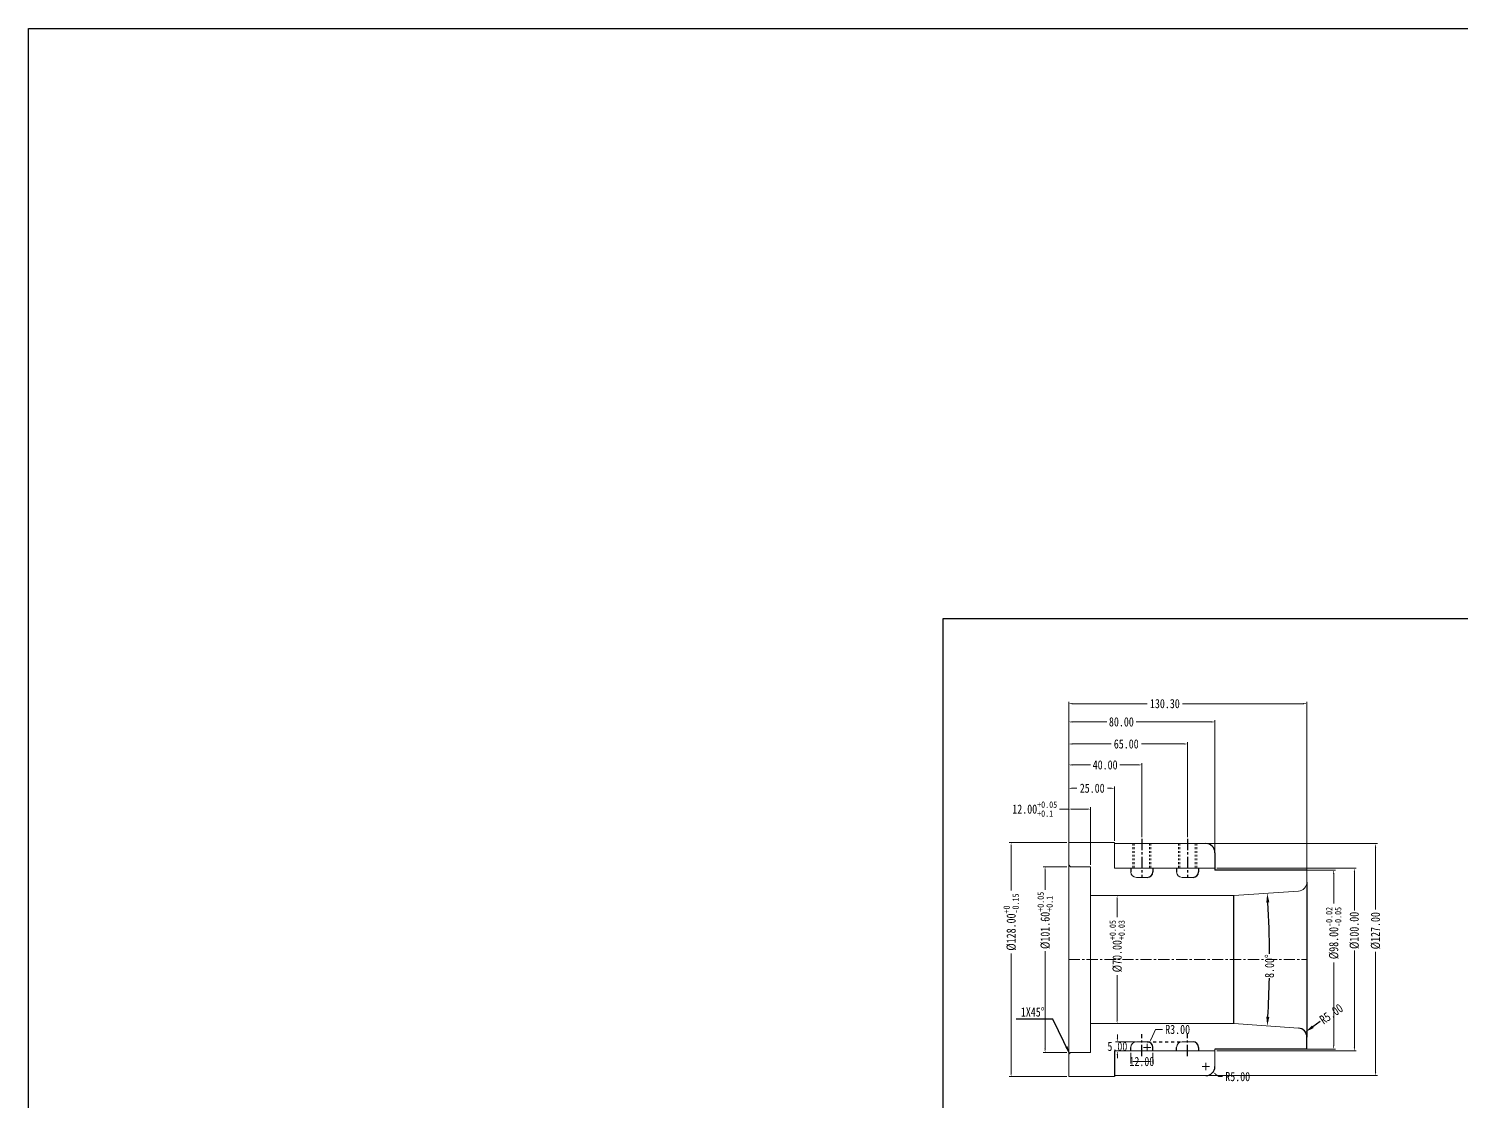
# Model space of a CAD drawing. Header units: millimetres. Extents: x 1727 to 4210, y -6182 to 759.
# Drawn here: x 1727 to 2511, y 172 to 759 of the extents above; entities that cross this region are included whole.
import ezdxf

# ---------------------------------------------------------------- set-up
doc = ezdxf.new("R2010")
doc.units = ezdxf.units.MM
doc.header["$LTSCALE"] = 16.335
doc.header["$PDMODE"] = 3
doc.header["$PDSIZE"] = 0.3125
doc.linetypes.add('CENTER', pattern=[0.6, 0.375, -0.075, 0.075, -0.075])
doc.linetypes.add('HIDDEN', pattern=[0.2, 0.1, -0.1])
doc.layers.get('0').update_dxf_attribs({"linetype": 'CONTINUOUS'})
doc.layers.get('Defpoints').update_dxf_attribs({"linetype": 'CONTINUOUS'})
doc.layers.add('DEFAULT_2', color=8, linetype='HIDDEN')
doc.layers.add('screw', color=33, linetype='CONTINUOUS', lineweight=13)
doc.styles.get("Standard").update_dxf_attribs({"font": 'txt', "width": 0.8})
doc.dimstyles.new('ISO-25', dxfattribs={"dimtxt": 8, "dimasz": 6, "dimexe": 1.25, "dimexo": 0.625, "dimgap": 0, "dimtad": 1, "dimdsep": 46, "dimtxsty": 'Standard', "dimcen": 0, "dimclrd": 4, "dimclre": 4, "dimclrt": 6, "dimazin": 0, "dimtfac": 1, "dimtofl": 0, "dimtmove": 0, "dimatfit": 3, "dimfxl": 0, "dimarcsym": 0})
doc.dimstyles.get("Standard").update_dxf_attribs({"dimtxt": 0.15625, "dimasz": 0.1875, "dimexe": 0.125, "dimexo": 0.0625, "dimtad": 0, "dimtih": 1, "dimtoh": 1, "dimdsep": 46, "dimtxsty": 'Standard', "dimcen": 0.09, "dimadec": 0, "dimazin": 0, "dimtp": 0.01, "dimtm": 0.01, "dimtfac": 1, "dimtofl": 0, "dimtmove": 0, "dimatfit": 3, "dimfxl": 0, "dimtolj": 1, "dimarcsym": 0})
doc.dimstyles.new('STANDARD$0', dxfattribs={"dimscale": 2, "dimtxt": 3, "dimasz": 3, "dimexe": 1.25, "dimexo": 0.625, "dimgap": 0.5, "dimtad": 0, "dimdsep": 46, "dimlunit": 6, "dimtxsty": 'Standard', "dimblk": 'CLOSEDBLANK', "dimcen": 0, "dimclrt": 2, "dimazin": 2, "dimtfac": 2, "dimtmove": 1, "dimatfit": 3, "dimfxl": 0, "dimtolj": 1, "dimtzin": 0, "dimarcsym": 0})

# ---------------------------------------------------------------- blocks, each defined once
blk = doc.blocks.new('*D262')
at = {"color": 1, "lineweight": 0}
for p, q in [((2295.23, 300.52), (2282.32, 300.52)), ((2295.23, 198.92), (2282.32, 198.92))]:
    blk.add_line(p, q, dxfattribs=at)
at = {"color": 0, "lineweight": 0}
for p, q in [((2283.32, 298.52), (2283.32, 287.97)), ((2283.32, 200.92), (2283.32, 254.37))]:
    blk.add_line(p, q, dxfattribs=at)
at = {"color": 0}
for points in [[(2282.99, 298.52), (2283.65, 298.52), (2283.32, 300.52)], [(2282.99, 200.92), (2283.65, 200.92), (2283.32, 198.92)]]:
    blk.add_solid(points, dxfattribs=at)
at = {"layer": 'Defpoints', "color": 0}
for p in [(2296.23, 300.52), (2283.32, 198.92), (2296.23, 198.92)]:
    blk.add_point(p, dxfattribs=at)
at = {"color": 0, "lineweight": 0, "insert": (2283.32, 271.17), "char_height": 5, "attachment_point": 5, "rotation": 90}
blk.add_mtext('\\A1;%%C101.60{\\H0.7x;\\S+0.05^ +0.1;}', dxfattribs=at)
blk = doc.blocks.new('*D263')
at = {"color": 0, "lineweight": 0}
for p, q in [((2296.23, 332.09), (2291.12, 332.09)), ((2306.23, 332.09), (2298.23, 332.09))]:
    blk.add_line(p, q, dxfattribs=at)
at = {"color": 1, "lineweight": 0}
for p, q in [((2296.23, 309.72), (2296.23, 333.09)), ((2308.23, 301.52), (2308.23, 333.09))]:
    blk.add_line(p, q, dxfattribs=at)
at = {"color": 0}
for points in [[(2298.23, 332.42), (2298.23, 331.76), (2296.23, 332.09)], [(2306.23, 332.42), (2306.23, 331.76), (2308.23, 332.09)]]:
    blk.add_solid(points, dxfattribs=at)
at = {"layer": 'Defpoints', "color": 0}
for p in [(2308.23, 332.09), (2296.23, 308.72), (2308.23, 300.52)]:
    blk.add_point(p, dxfattribs=at)
at = {"color": 0, "lineweight": 0, "insert": (2277.65, 332.09), "char_height": 5, "attachment_point": 5}
blk.add_mtext('\\A1;12.00{\\H0.7x;\\S+0.05^ +0.1;}', dxfattribs=at)
blk = doc.blocks.new('*D264')
at = {"color": 1, "lineweight": 0}
for p, q in [((2296.23, 309.72), (2296.23, 368.72)), ((2361.23, 316.8), (2361.23, 368.72))]:
    blk.add_line(p, q, dxfattribs=at)
at = {"color": 0, "lineweight": 0}
for p, q in [((2298.23, 367.72), (2319.37, 367.72)), ((2359.23, 367.72), (2336.04, 367.72))]:
    blk.add_line(p, q, dxfattribs=at)
at = {"color": 0}
for points in [[(2298.23, 368.05), (2298.23, 367.38), (2296.23, 367.72)], [(2359.23, 368.05), (2359.23, 367.38), (2361.23, 367.72)]]:
    blk.add_solid(points, dxfattribs=at)
at = {"layer": 'Defpoints', "color": 0}
for p in [(2361.23, 367.72), (2361.23, 315.8), (2296.23, 308.72)]:
    blk.add_point(p, dxfattribs=at)
at = {"color": 0, "lineweight": 0, "insert": (2327.71, 367.72), "char_height": 5, "attachment_point": 5}
blk.add_mtext('\\A1;65.00', dxfattribs=at)
blk = doc.blocks.new('*D265')
at = {"color": 1, "lineweight": 0}
for p, q in [((2295.23, 313.72), (2263.73, 313.72)), ((2295.23, 185.72), (2263.73, 185.72))]:
    blk.add_line(p, q, dxfattribs=at)
at = {"color": 0, "lineweight": 0}
for p, q in [((2264.73, 311.72), (2264.73, 287.5)), ((2264.73, 187.72), (2264.73, 253.04))]:
    blk.add_line(p, q, dxfattribs=at)
at = {"color": 0}
for points in [[(2264.39, 311.72), (2265.06, 311.72), (2264.73, 313.72)], [(2264.39, 187.72), (2265.06, 187.72), (2264.73, 185.72)]]:
    blk.add_solid(points, dxfattribs=at)
at = {"layer": 'Defpoints', "color": 0}
for p in [(2296.23, 313.72), (2264.73, 185.72), (2296.23, 185.72)]:
    blk.add_point(p, dxfattribs=at)
at = {"color": 0, "lineweight": 0, "insert": (2264.73, 270.27), "char_height": 5, "attachment_point": 5, "rotation": 90}
blk.add_mtext('\\A1;%%C128.00{\\H0.7x;\\S+0^ -0.15;}', dxfattribs=at)
blk = doc.blocks.new('*D266')
at = {"color": 1, "lineweight": 0}
for p, q in [((2309.23, 284.72), (2323.7, 284.72)), ((2309.23, 214.72), (2323.7, 214.72))]:
    blk.add_line(p, q, dxfattribs=at)
at = {"color": 0, "lineweight": 0}
for p, q in [((2322.7, 282.72), (2322.7, 272.87)), ((2322.7, 216.72), (2322.7, 241.27))]:
    blk.add_line(p, q, dxfattribs=at)
at = {"color": 0}
for points in [[(2322.37, 282.72), (2323.03, 282.72), (2322.7, 284.72)], [(2322.37, 216.72), (2323.03, 216.72), (2322.7, 214.72)]]:
    blk.add_solid(points, dxfattribs=at)
at = {"layer": 'Defpoints', "color": 0}
for p in [(2308.23, 284.72), (2308.23, 214.72), (2322.7, 214.72)]:
    blk.add_point(p, dxfattribs=at)
at = {"color": 0, "lineweight": 0, "insert": (2322.7, 257.07), "char_height": 5, "attachment_point": 5, "rotation": 90}
blk.add_mtext('\\A1;%%C70.00{\\H0.7x;\\S+0.05^ +0.03;}', dxfattribs=at)
blk = doc.blocks.new('*D267')
at = {"color": 1, "lineweight": 0}
for p, q in [((2330.23, 198.72), (2330.23, 192.95)), ((2342.23, 198.72), (2342.23, 192.95))]:
    blk.add_line(p, q, dxfattribs=at)
at = {"color": 0, "lineweight": 0}
blk.add_line((2332.23, 193.95), (2340.23, 193.95), dxfattribs=at)
at = {"color": 0}
for points in [[(2332.23, 194.28), (2332.23, 193.62), (2330.23, 193.95)], [(2340.23, 194.28), (2340.23, 193.62), (2342.23, 193.95)]]:
    blk.add_solid(points, dxfattribs=at)
at = {"layer": 'Defpoints', "color": 0}
for p in [(2330.23, 199.72), (2342.23, 199.72), (2342.23, 193.95)]:
    blk.add_point(p, dxfattribs=at)
at = {"color": 0, "lineweight": 0, "insert": (2336.23, 193.95), "char_height": 5, "attachment_point": 5}
blk.add_mtext('\\A1;12.00', dxfattribs=at)
blk = doc.blocks.new('*D268')
at = {"color": 0, "lineweight": 0}
for p, q in [((2343.64, 211.49), (2341.29, 206.28)), ((2347.47, 211.49), (2343.64, 211.49))]:
    blk.add_line(p, q, dxfattribs=at)
at = {"color": 1, "lineweight": 0}
for p, q in [((2337.23, 201.72), (2341.23, 201.72)), ((2339.23, 199.72), (2339.23, 203.72))]:
    blk.add_line(p, q, dxfattribs=at)
at = {"color": 0}
blk.add_solid([(2340.98, 206.41), (2341.59, 206.14), (2340.47, 204.45)], dxfattribs=at)
at = {"layer": 'Defpoints', "color": 0}
for p in [(2340.47, 204.45), (2339.23, 201.72)]:
    blk.add_point(p, dxfattribs=at)
at = {"color": 0, "lineweight": 0, "insert": (2355.81, 211.49), "char_height": 5, "attachment_point": 5}
blk.add_mtext('\\A1;R3.00', dxfattribs=at)
blk = doc.blocks.new('*D305')
at = {"color": 1, "lineweight": 0}
for p, q in [((2296.23, 309.72), (2296.23, 344.49)), ((2321.23, 314.72), (2321.23, 344.49))]:
    blk.add_line(p, q, dxfattribs=at)
at = {"color": 0, "lineweight": 0}
for p, q in [((2298.23, 343.49), (2300.76, 343.49)), ((2319.23, 343.49), (2317.43, 343.49))]:
    blk.add_line(p, q, dxfattribs=at)
at = {"color": 0}
for points in [[(2298.23, 343.82), (2298.23, 343.16), (2296.23, 343.49)], [(2319.23, 343.82), (2319.23, 343.16), (2321.23, 343.49)]]:
    blk.add_solid(points, dxfattribs=at)
at = {"layer": 'Defpoints', "color": 0}
for p in [(2296.23, 343.49), (2321.23, 313.72), (2296.23, 308.72)]:
    blk.add_point(p, dxfattribs=at)
at = {"color": 0, "lineweight": 0, "insert": (2309.09, 343.49), "char_height": 5, "attachment_point": 5}
blk.add_mtext('\\A1;25.00', dxfattribs=at)
blk = doc.blocks.new('*D306')
at = {"color": 1, "lineweight": 0}
for p, q in [((2296.23, 325.4), (2296.23, 357.25)), ((2336.23, 316.8), (2336.23, 357.25))]:
    blk.add_line(p, q, dxfattribs=at)
at = {"color": 0, "lineweight": 0}
for p, q in [((2298.23, 356.25), (2308.15, 356.25)), ((2334.23, 356.25), (2324.15, 356.25))]:
    blk.add_line(p, q, dxfattribs=at)
at = {"color": 0}
for points in [[(2298.23, 356.59), (2298.23, 355.92), (2296.23, 356.25)], [(2334.23, 356.59), (2334.23, 355.92), (2336.23, 356.25)]]:
    blk.add_solid(points, dxfattribs=at)
at = {"layer": 'Defpoints', "color": 0}
for p in [(2296.23, 356.25), (2296.23, 324.4), (2336.23, 315.8)]:
    blk.add_point(p, dxfattribs=at)
at = {"color": 0, "lineweight": 0, "insert": (2316.15, 356.25), "char_height": 5, "attachment_point": 5}
blk.add_mtext('\\A1;40.00', dxfattribs=at)
blk = doc.blocks.new('*D269')
at = {"color": 1, "lineweight": 0}
for p, q in [((2372.23, 313.22), (2465.09, 313.22)), ((2372.23, 186.22), (2465.09, 186.22))]:
    blk.add_line(p, q, dxfattribs=at)
at = {"color": 0, "lineweight": 0}
for p, q in [((2464.09, 311.22), (2464.09, 277.22)), ((2464.09, 188.22), (2464.09, 253.89))]:
    blk.add_line(p, q, dxfattribs=at)
at = {"color": 0}
for points in [[(2463.76, 311.22), (2464.42, 311.22), (2464.09, 313.22)], [(2463.76, 188.22), (2464.42, 188.22), (2464.09, 186.22)]]:
    blk.add_solid(points, dxfattribs=at)
at = {"layer": 'Defpoints', "color": 0}
for p in [(2371.23, 313.22), (2371.23, 186.22), (2464.09, 186.22)]:
    blk.add_point(p, dxfattribs=at)
at = {"color": 0, "lineweight": 0, "insert": (2464.09, 265.55), "char_height": 5, "attachment_point": 5, "rotation": 90}
blk.add_mtext('\\A1;%%c127.00', dxfattribs=at)
blk = doc.blocks.new('*D270')
at = {"color": 1, "lineweight": 0}
for p, q in [((2332.81, 204.72), (2321.84, 204.72)), ((2332.81, 199.72), (2321.84, 199.72))]:
    blk.add_line(p, q, dxfattribs=at)
at = {"color": 0, "lineweight": 0}
for p, q in [((2322.84, 206.72), (2322.84, 208.72)), ((2322.84, 197.72), (2322.84, 195.72))]:
    blk.add_line(p, q, dxfattribs=at)
at = {"color": 0}
for points in [[(2322.5, 206.72), (2323.17, 206.72), (2322.84, 204.72)], [(2322.5, 197.72), (2323.17, 197.72), (2322.84, 199.72)]]:
    blk.add_solid(points, dxfattribs=at)
at = {"layer": 'Defpoints', "color": 0}
for p in [(2333.81, 204.72), (2322.84, 199.72), (2333.81, 199.72)]:
    blk.add_point(p, dxfattribs=at)
at = {"color": 0, "lineweight": 0, "insert": (2322.84, 202.22), "char_height": 5, "attachment_point": 5}
blk.add_mtext('\\A1;5.00', dxfattribs=at)
blk = doc.blocks.new('*D307')
at = {"color": 1, "lineweight": 0}
for p, q in [((2369.23, 191.22), (2373.23, 191.22)), ((2371.23, 189.22), (2371.23, 193.22))]:
    blk.add_line(p, q, dxfattribs=at)
at = {"color": 0, "lineweight": 0}
for p, q in [((2378.33, 185.68), (2376.75, 186.91)), ((2380.33, 185.68), (2378.33, 185.68))]:
    blk.add_line(p, q, dxfattribs=at)
at = {"color": 0}
blk.add_solid([(2376.95, 187.17), (2376.54, 186.65), (2375.17, 188.14)], dxfattribs=at)
at = {"layer": 'Defpoints', "color": 0}
for p in [(2371.23, 191.22), (2375.17, 188.14)]:
    blk.add_point(p, dxfattribs=at)
at = {"color": 0, "lineweight": 0, "insert": (2388.66, 185.68), "char_height": 5, "attachment_point": 5}
blk.add_mtext('\\A1;R5.00', dxfattribs=at)
blk = doc.blocks.new('*D271')
at = {"color": 1, "lineweight": 0}
for p, q in [((2420.39, 298.72), (2442.15, 298.72)), ((2418.36, 200.72), (2442.15, 200.72))]:
    blk.add_line(p, q, dxfattribs=at)
at = {"color": 0, "lineweight": 0}
for p, q in [((2441.15, 296.72), (2441.15, 280.4)), ((2441.15, 202.72), (2441.15, 248.13))]:
    blk.add_line(p, q, dxfattribs=at)
at = {"color": 0}
for points in [[(2440.81, 296.72), (2441.48, 296.72), (2441.15, 298.72)], [(2440.81, 202.72), (2441.48, 202.72), (2441.15, 200.72)]]:
    blk.add_solid(points, dxfattribs=at)
at = {"layer": 'Defpoints', "color": 0}
for p in [(2419.39, 298.72), (2417.36, 200.72), (2441.15, 200.72)]:
    blk.add_point(p, dxfattribs=at)
at = {"color": 0, "lineweight": 0, "insert": (2441.15, 264.26), "char_height": 5, "attachment_point": 5, "rotation": 90}
blk.add_mtext('\\A1;%%C98.00{\\H0.7x;\\S-0.02^ -0.05;}', dxfattribs=at)
blk = doc.blocks.new('*D272')
at = {"color": 1, "lineweight": 0}
for p, q in [((2296.23, 309.72), (2296.23, 390.78)), ((2426.53, 298.89), (2426.53, 390.78))]:
    blk.add_line(p, q, dxfattribs=at)
at = {"color": 0, "lineweight": 0}
for p, q in [((2298.23, 389.78), (2339.15, 389.78)), ((2424.53, 389.78), (2358.49, 389.78))]:
    blk.add_line(p, q, dxfattribs=at)
at = {"color": 0}
for points in [[(2298.23, 390.11), (2298.23, 389.44), (2296.23, 389.78)], [(2424.53, 390.11), (2424.53, 389.44), (2426.53, 389.78)]]:
    blk.add_solid(points, dxfattribs=at)
at = {"layer": 'Defpoints', "color": 0}
for p in [(2426.53, 389.78), (2296.23, 308.72), (2426.53, 297.89)]:
    blk.add_point(p, dxfattribs=at)
at = {"color": 0, "lineweight": 0, "insert": (2348.82, 389.78), "char_height": 5, "attachment_point": 5}
blk.add_mtext('\\A1;130.30', dxfattribs=at)
blk = doc.blocks.new('*D273')
at = {"color": 1, "lineweight": 0}
for p, q in [((2377.23, 299.72), (2453.48, 299.72)), ((2377.23, 199.72), (2453.48, 199.72))]:
    blk.add_line(p, q, dxfattribs=at)
at = {"color": 0, "lineweight": 0}
for p, q in [((2452.48, 297.72), (2452.48, 276.69)), ((2452.48, 201.72), (2452.48, 254.69))]:
    blk.add_line(p, q, dxfattribs=at)
at = {"color": 0}
for points in [[(2452.15, 297.72), (2452.81, 297.72), (2452.48, 299.72)], [(2452.15, 201.72), (2452.81, 201.72), (2452.48, 199.72)]]:
    blk.add_solid(points, dxfattribs=at)
at = {"layer": 'Defpoints', "color": 0}
for p in [(2376.23, 299.72), (2376.23, 199.72), (2452.48, 199.72)]:
    blk.add_point(p, dxfattribs=at)
at = {"color": 0, "lineweight": 0, "insert": (2452.48, 265.69), "char_height": 5, "attachment_point": 5, "rotation": 90}
blk.add_mtext('\\A1;%%c100.00', dxfattribs=at)
blk = doc.blocks.new('*D308')
at = {"color": 1, "lineweight": 0}
for p, q in [((2296.23, 371.88), (2296.23, 380.79)), ((2376.23, 309.22), (2376.23, 380.79))]:
    blk.add_line(p, q, dxfattribs=at)
at = {"color": 0, "lineweight": 0}
for p, q in [((2298.23, 379.79), (2317.04, 379.79)), ((2374.23, 379.79), (2333.04, 379.79))]:
    blk.add_line(p, q, dxfattribs=at)
at = {"color": 0}
for points in [[(2298.23, 380.12), (2298.23, 379.45), (2296.23, 379.79)], [(2374.23, 380.12), (2374.23, 379.45), (2376.23, 379.79)]]:
    blk.add_solid(points, dxfattribs=at)
at = {"layer": 'Defpoints', "color": 0}
for p in [(2296.23, 379.79), (2296.23, 370.88), (2376.23, 308.22)]:
    blk.add_point(p, dxfattribs=at)
at = {"color": 0, "lineweight": 0, "insert": (2325.04, 379.79), "char_height": 5, "attachment_point": 5}
blk.add_mtext('\\A1;80.00', dxfattribs=at)
blk = doc.blocks.new('*D309')
at = {"color": 4, "lineweight": -2}
for start, end in [(0.34087, 3.44916), (356.55084, 358.87192)]:
    blk.add_arc((1886.01, 249.72), 520.07, start, end, dxfattribs=at)
at = {"color": 4}
for points in [[(2404.31, 280.95), (2405.97, 281.06), (2404.82, 286)], [(2405.97, 218.38), (2404.31, 218.48), (2404.82, 213.44)]]:
    blk.add_solid(points, dxfattribs=at)
at = {"layer": 'Defpoints', "color": 0}
for p in [(2386.53, 284.72), (2421.88, 287.19), (2405.94, 261.82), (2386.53, 214.72), (2421.88, 212.25)]:
    blk.add_point(p, dxfattribs=at)
at = {"color": 6, "insert": (2406.07, 246.15), "char_height": 5, "attachment_point": 5, "rotation": 89.6064}
blk.add_mtext('\\A1;8.00°', dxfattribs=at)
blk = doc.blocks.new('*D275')
at = {"color": 4, "lineweight": -2}
blk.add_line((2433.84, 215.84), (2429.74, 212.98), dxfattribs=at)
at = {"color": 4}
blk.add_solid([(2429.26, 213.66), (2430.21, 212.29), (2425.63, 210.12)], dxfattribs=at)
at = {"layer": 'Defpoints', "color": 0}
for p in [(2421.53, 207.26), (2425.63, 210.12)]:
    blk.add_point(p, dxfattribs=at)
at = {"color": 6, "insert": (2439.85, 220.03), "char_height": 5, "attachment_point": 5, "rotation": 34.878}
blk.add_mtext('\\A1;R5.00', dxfattribs=at)

msp = doc.modelspace()

# ---------------------------------------------------------------- linework, layer by layer
at = {"lineweight": 0}
for p, q in [((2296.233, 313.719), (2321.233, 313.719)), ((2296.233, 313.719), (2296.233, 301.519)), ((2321.233, 313.719), (2321.233, 299.719)), ((2321.233, 313.219), (2371.233, 313.219)), ((2296.233, 301.519), (2297.233, 300.519)), ((2296.233, 301.519), (2296.233, 185.719)), ((2308.233, 300.519), (2297.233, 300.519)), ((2308.233, 300.519), (2308.233, 279.719)), ((2321.233, 299.719), (2376.233, 299.719)), ((2426.533, 298.719), (2426.533, 292.179)), ((2333.233, 294.719), (2339.233, 294.719)), ((2358.233, 294.719), (2364.233, 294.719)), ((2308.233, 284.719), (2386.533, 284.719)), ((2386.533, 284.719), (2421.881, 287.191)), ((2308.233, 279.719), (2308.233, 219.719)), ((2308.233, 198.919), (2308.233, 219.719)), ((2308.233, 214.719), (2386.533, 214.719)), ((2386.533, 214.719), (2421.881, 212.247)), ((2333.233, 204.719), (2339.233, 204.719)), ((2358.233, 204.719), (2364.233, 204.719)), ((2297.233, 198.919), (2296.233, 197.919)), ((2296.233, 197.919), (2296.233, 190.719)), ((2308.233, 198.919), (2297.233, 198.919)), ((2321.233, 199.719), (2376.233, 199.719)), ((2376.233, 200.719), (2376.233, 191.219)), ((2296.233, 185.719), (2321.233, 185.719)), ((2321.233, 186.219), (2371.233, 186.219))]:
    msp.add_line(p, q, dxfattribs=at)
at = {"color": 1, "linetype": 'CENTER'}
for p, q in [((2336.233, 315.801), (2336.233, 294.719)), ((2361.233, 315.801), (2361.233, 294.719)), ((2336.233, 196.974), (2336.233, 208.95)), ((2361.233, 196.974), (2361.233, 208.95))]:
    msp.add_line(p, q, dxfattribs=at)
for p, q in [((2376.233, 308.219), (2376.233, 298.719)), ((2330.233, 299.719), (2330.233, 297.719)), ((2342.233, 299.719), (2342.233, 297.719)), ((2355.233, 299.719), (2355.233, 297.719)), ((2367.233, 299.719), (2367.233, 297.719)), ((2426.533, 298.719), (2376.233, 298.719)), ((2426.533, 292.179), (2426.533, 207.259)), ((2386.533, 214.719), (2386.533, 284.719)), ((2321.233, 199.719), (2321.233, 185.719)), ((2330.233, 199.719), (2330.233, 201.719)), ((2342.233, 199.719), (2342.233, 201.719)), ((2355.233, 199.719), (2355.233, 201.719)), ((2367.233, 201.719), (2367.233, 199.719)), ((2426.533, 200.719), (2376.233, 200.719))]:
    msp.add_line(p, q)
at = {"color": 1, "linetype": 'CENTER', "lineweight": 0}
msp.add_line((2296.233, 249.719), (2426.533, 249.719), dxfattribs=at)
at = {"ltscale": 0.5}
msp.add_line((2426.533, 200.719), (2426.533, 207.259), dxfattribs=at)
msp.add_lwpolyline([(1727.389, 759.168), (4210.482, 759.168), (4210.482, -6181.558), (1727.389, -6181.558)], close=True)
msp.add_lwpolyline([(2227.542, 436.4), (3109.231, 436.4), (3109.231, -249.313), (2227.542, -249.313)], close=True, dxfattribs=at)
for centre, radius, start, end in [((2371.233, 308.219), 5, 0, 90), ((2339.233, 297.719), 3, 270, 0), ((2364.233, 297.719), 3, 270, 0), ((2339.233, 201.719), 3, 0, 90), ((2364.233, 201.719), 3, 0, 90), ((2371.233, 191.219), 5, 270, 0)]:
    msp.add_arc(centre, radius, start, end)
at = {"lineweight": 0}
for centre, radius, start, end in [((2333.233, 297.719), 3, 180, 270), ((2358.233, 297.719), 3, 180, 270), ((2421.533, 292.179), 5, 274, 0), ((2333.233, 201.719), 3, 90, 180), ((2358.233, 201.719), 3, 90, 180)]:
    msp.add_arc(centre, radius, start, end, dxfattribs=at)
at = {"ltscale": 0.5}
msp.add_arc((2421.533, 207.259), 5, 0, 86, dxfattribs=at)
at = {"layer": 'DEFAULT_2', "color": 8, "linetype": 'HIDDEN'}
msp.add_line((2339.233, 204.719), (2358.233, 204.719), dxfattribs=at)
at = {"layer": 'screw', "color": 92, "linetype": 'HIDDEN', "ltscale": 0.621977}
for p, q in [((2331.233, 313.219), (2331.233, 299.719)), ((2341.233, 313.219), (2341.233, 299.719)), ((2356.233, 313.219), (2356.233, 299.719)), ((2366.233, 313.219), (2366.233, 299.719))]:
    msp.add_line(p, q, dxfattribs=at)
at = {"layer": 'screw', "linetype": 'HIDDEN', "ltscale": 0.621977}
for p, q in [((2331.983, 313.219), (2331.983, 299.719)), ((2340.483, 313.219), (2340.483, 299.719)), ((2356.983, 313.219), (2356.983, 299.719)), ((2365.483, 313.219), (2365.483, 299.719))]:
    msp.add_line(p, q, dxfattribs=at)

# ---------------------------------------------------------------- texts
at = {"insert": (2270.064, 223.562), "char_height": 5, "width": 18.00079, "attachment_point": 1}
msp.add_mtext('{\\fSimSun|b0|i0|c134|p2;1X45%%D}', dxfattribs=at)

# ---------------------------------------------------------------- dimensions: what is measured, and where the dimension line sits
at = {"lineweight": 0}
for base, p1, p2, dimstyle, override, picture, middle in [((2426.533, 389.777), (2296.233, 308.719), (2426.533, 297.888), 'Standard', {"dimtxt": 5, "dimasz": 2, "dimexe": 1, "dimexo": 1, "dimgap": 1, "dimzin": 0, "dimdsep": 0, "dimcen": 2, "dimclre": 1, "dimtol": 0, "dimtp": 0, "dimtm": 0, "dimtzin": 0, "dimlwd": 0, "dimlwe": 0}, '*D272', (2348.82, 389.777)), ((2296.233, 379.787), (2376.233, 308.219), (2296.233, 370.881), 'STANDARD$0', {"dimscale": 1, "dimtxt": 5, "dimasz": 2, "dimexe": 1, "dimexo": 1, "dimgap": 1, "dimtih": 1, "dimtoh": 1, "dimzin": 0, "dimdsep": 0, "dimlunit": 2, "dimcen": 2, "dimclre": 1, "dimclrt": 0, "dimadec": 0, "dimazin": 0, "dimtfac": 1, "dimtofl": 0, "dimtmove": 0, "dimlwd": 0, "dimlwe": 0}, '*D308', (2325.041, 379.787)), ((2361.233, 367.716), (2296.233, 308.719), (2361.233, 315.801), 'Standard', {"dimtxt": 5, "dimasz": 2, "dimexe": 1, "dimexo": 1, "dimgap": 1, "dimzin": 0, "dimdsep": 0, "dimcen": 2, "dimclre": 1, "dimtol": 0, "dimtp": 0, "dimtm": 0, "dimtzin": 0, "dimlwd": 0, "dimlwe": 0}, '*D264', (2327.706, 367.716)), ((2296.233, 356.252), (2336.233, 315.801), (2296.233, 324.405), 'Standard', {"dimtxt": 5, "dimasz": 2, "dimexe": 1, "dimexo": 1, "dimgap": 1, "dimzin": 0, "dimdsep": 0, "dimcen": 2, "dimclre": 1, "dimtol": 0, "dimtp": 0, "dimtm": 0, "dimtzin": 0, "dimlwd": 0, "dimlwe": 0}, '*D306', (2316.146, 356.252)), ((2296.233, 343.491), (2321.233, 313.719), (2296.233, 308.719), 'Standard', {"dimtxt": 5, "dimasz": 2, "dimexe": 1, "dimexo": 1, "dimgap": 1, "dimzin": 0, "dimdsep": 0, "dimcen": 2, "dimclre": 1, "dimtol": 0, "dimtp": 0, "dimtm": 0, "dimtzin": 0, "dimlwd": 0, "dimlwe": 0}, '*D305', (2309.093, 343.491)), ((2342.233, 193.951), (2330.233, 199.719), (2342.233, 199.719), 'Standard', {"dimtxt": 5, "dimasz": 2, "dimexe": 1, "dimexo": 1, "dimgap": 1, "dimzin": 0, "dimdsep": 0, "dimcen": 2, "dimclre": 1, "dimtol": 0, "dimtp": 0, "dimtm": 0, "dimtzin": 0, "dimlwd": 0, "dimlwe": 0}, '*D267', (2336.233, 193.951))]:
    dim = msp.add_linear_dim(base=base, p1=p1, p2=p2, dimstyle=dimstyle, override=override, dxfattribs=at)
    dim.commit()
    dim.dimension.update_dxf_attribs({"geometry": picture, "text_midpoint": middle, "dimtype": 160})
dim = msp.add_linear_dim(base=(2308.233, 332.09), p1=(2296.233, 308.719), p2=(2308.233, 300.519), text='<>{\\H0.7x;\\S+0.05^ +0.1;}', dimstyle='Standard', override={"dimtxt": 5, "dimasz": 2, "dimexe": 1, "dimexo": 1, "dimgap": 1, "dimzin": 0, "dimdsep": 0, "dimcen": 2, "dimclre": 1, "dimtol": 0, "dimtp": 0, "dimtm": 0, "dimtzin": 0, "dimlwd": 0, "dimlwe": 0}, dxfattribs=at)
dim.commit()
dim.dimension.update_dxf_attribs({"geometry": '*D263', "text_midpoint": (2277.649, 332.09), "dimtype": 160})
for base, p1, p2, text, dimstyle, override, picture, middle in [((2264.726, 185.719), (2296.233, 313.719), (2296.233, 185.719), '%%C<>{\\H0.7x;\\S+0^ -0.15;}', 'STANDARD$0', {"dimscale": 1, "dimtxt": 5, "dimasz": 2, "dimexe": 1, "dimexo": 1, "dimgap": 1, "dimzin": 0, "dimdsep": 0, "dimlunit": 2, "dimcen": 2, "dimclre": 1, "dimclrt": 0, "dimadec": 0, "dimazin": 0, "dimtfac": 1, "dimtofl": 0, "dimtmove": 0, "dimlwd": 0, "dimlwe": 0}, '*D265', (2264.726, 270.271)), ((2464.09, 186.219), (2371.233, 313.219), (2371.233, 186.219), '%%c<>', 'Standard', {"dimtxt": 5, "dimasz": 2, "dimexe": 1, "dimexo": 1, "dimgap": 1, "dimtih": 0, "dimtoh": 0, "dimzin": 0, "dimdsep": 0, "dimcen": 2, "dimclre": 1, "dimtol": 0, "dimlim": 0, "dimtp": 0, "dimtm": 0, "dimtzin": 0, "dimlwd": 0, "dimlwe": 0}, '*D269', (2464.09, 265.555)), ((2283.319, 198.919), (2296.233, 300.519), (2296.233, 198.919), '%%C<>{\\H0.7x;\\S+0.05^ +0.1;}', 'STANDARD$0', {"dimscale": 1, "dimtxt": 5, "dimasz": 2, "dimexe": 1, "dimexo": 1, "dimgap": 1, "dimzin": 0, "dimdsep": 0, "dimlunit": 2, "dimcen": 2, "dimclre": 1, "dimclrt": 0, "dimadec": 0, "dimazin": 0, "dimtfac": 1, "dimtofl": 0, "dimtmove": 0, "dimlwd": 0, "dimlwe": 0}, '*D262', (2283.319, 271.167)), ((2452.48, 199.719), (2376.233, 299.719), (2376.233, 199.719), '%%c<>', 'STANDARD$0', {"dimscale": 1, "dimtxt": 5, "dimasz": 2, "dimexe": 1, "dimexo": 1, "dimgap": 1, "dimzin": 0, "dimdsep": 0, "dimlunit": 2, "dimcen": 2, "dimclre": 1, "dimclrt": 0, "dimadec": 0, "dimazin": 0, "dimtfac": 1, "dimtofl": 0, "dimtmove": 0, "dimlwd": 0, "dimlwe": 0}, '*D273', (2452.48, 265.69)), ((2441.146, 200.719), (2419.387, 298.719), (2417.364, 200.719), '%%C<>{\\H0.7x;\\S-0.02^ -0.05;}', 'STANDARD$0', {"dimscale": 1, "dimtxt": 5, "dimasz": 2, "dimexe": 1, "dimexo": 1, "dimgap": 1, "dimzin": 0, "dimdsep": 0, "dimlunit": 2, "dimcen": 2, "dimclre": 1, "dimclrt": 0, "dimadec": 0, "dimazin": 0, "dimtfac": 1, "dimtofl": 0, "dimtmove": 0, "dimlwd": 0, "dimlwe": 0}, '*D271', (2441.146, 264.262)), ((2322.698, 214.719), (2308.233, 284.719), (2308.233, 214.719), '%%C<>{\\H0.7x;\\S+0.05^ +0.03;}', 'STANDARD$0', {"dimscale": 1, "dimtxt": 5, "dimasz": 2, "dimexe": 1, "dimexo": 1, "dimgap": 1, "dimzin": 0, "dimdsep": 0, "dimlunit": 2, "dimcen": 2, "dimclre": 1, "dimclrt": 0, "dimadec": 0, "dimazin": 0, "dimtfac": 1, "dimtofl": 0, "dimtmove": 0, "dimlwd": 0, "dimlwe": 0}, '*D266', (2322.698, 257.065))]:
    dim = msp.add_linear_dim(base=base, p1=p1, p2=p2, angle=90, text=text, dimstyle=dimstyle, override=override, dxfattribs=at)
    dim.commit()
    dim.dimension.update_dxf_attribs({"geometry": picture, "text_midpoint": middle, "dimtype": 160})
dim = msp.add_angular_dim_2l(base=(2405.943, 261.821), line1=((2386.533, 214.719), (2421.881, 212.247)), line2=((2386.533, 284.719), (2421.881, 287.191)), dimstyle='Standard', override={"dimtxt": 5, "dimasz": 5, "dimexe": 0, "dimexo": 0, "dimgap": 0, "dimtih": 0, "dimtoh": 0, "dimzin": 0, "dimcen": 0, "dimclrd": 4, "dimclre": 4, "dimclrt": 6, "dimadec": 2, "dimtp": 0, "dimtm": 0, "dimtzin": 0})
dim.commit()
dim.dimension.update_dxf_attribs({"geometry": '*D309', "text_midpoint": (2406.072, 246.146), "dimtype": 162})
dim = msp.add_radius_dim(center=(2421.533, 207.259), mpoint=(2425.634, 210.119), dimstyle='Standard', override={"dimtxt": 5, "dimasz": 5, "dimexe": 0, "dimexo": 0, "dimgap": 0, "dimtih": 0, "dimtoh": 0, "dimzin": 0, "dimcen": 0, "dimclrd": 4, "dimclre": 4, "dimclrt": 6, "dimadec": 2, "dimtp": 0, "dimtm": 0, "dimtzin": 0})
dim.commit()
dim.dimension.update_dxf_attribs({"geometry": '*D275', "text_midpoint": (2439.854, 220.03)})
dim = msp.add_radius_dim(center=(2339.233, 201.719), mpoint=(2340.466, 204.454), dimstyle='Standard', override={"dimtxt": 5, "dimasz": 2, "dimexe": 1, "dimexo": 1, "dimgap": 1, "dimzin": 0, "dimdsep": 0, "dimcen": 2, "dimclre": 1, "dimtol": 0, "dimtp": 0, "dimtm": 0, "dimtzin": 0, "dimlwd": 0, "dimlwe": 0}, dxfattribs=at)
dim.commit()
dim.dimension.update_dxf_attribs({"geometry": '*D268', "text_midpoint": (2355.806, 211.489), "dimtype": 164})
dim = msp.add_linear_dim(base=(2322.836, 199.719), p1=(2333.805, 204.719), p2=(2333.805, 199.719), angle=90, dimstyle='Standard', override={"dimtxt": 5, "dimasz": 2, "dimexe": 1, "dimexo": 1, "dimgap": 1, "dimzin": 0, "dimdsep": 0, "dimcen": 2, "dimclre": 1, "dimtol": 0, "dimtp": 0, "dimtm": 0, "dimtzin": 0, "dimlwd": 0, "dimlwe": 0}, dxfattribs=at)
dim.commit()
dim.dimension.update_dxf_attribs({"geometry": '*D270', "text_midpoint": (2322.836, 202.219), "dimtype": 160})
dim = msp.add_radius_dim(center=(2371.233, 191.219), mpoint=(2375.173, 188.142), dimstyle='Standard', override={"dimtxt": 5, "dimasz": 2, "dimexe": 1, "dimexo": 1, "dimgap": 1, "dimzin": 0, "dimdsep": 0, "dimcen": 2, "dimclre": 1, "dimtol": 0, "dimtp": 0, "dimtm": 0, "dimtzin": 0, "dimlwd": 0, "dimlwe": 0}, dxfattribs=at)
dim.commit()
dim.dimension.update_dxf_attribs({"geometry": '*D307', "text_midpoint": (2388.659, 185.679)})

# ---------------------------------------------------------------- leaders
msp.add_leader([(2296.733, 198.419), (2287.598, 217.065), (2267.476, 217.065)], dimstyle='ISO-25', override={"dimtxt": 4.5, "dimasz": 4, "dimexe": 0, "dimexo": 0, "dimgap": 0, "dimtad": 0, "dimdsep": 46, "dimclrd": 256, "dimclre": 3, "dimclrt": 6, "dimtofl": 0})

doc.saveas('drawing.dxf')
